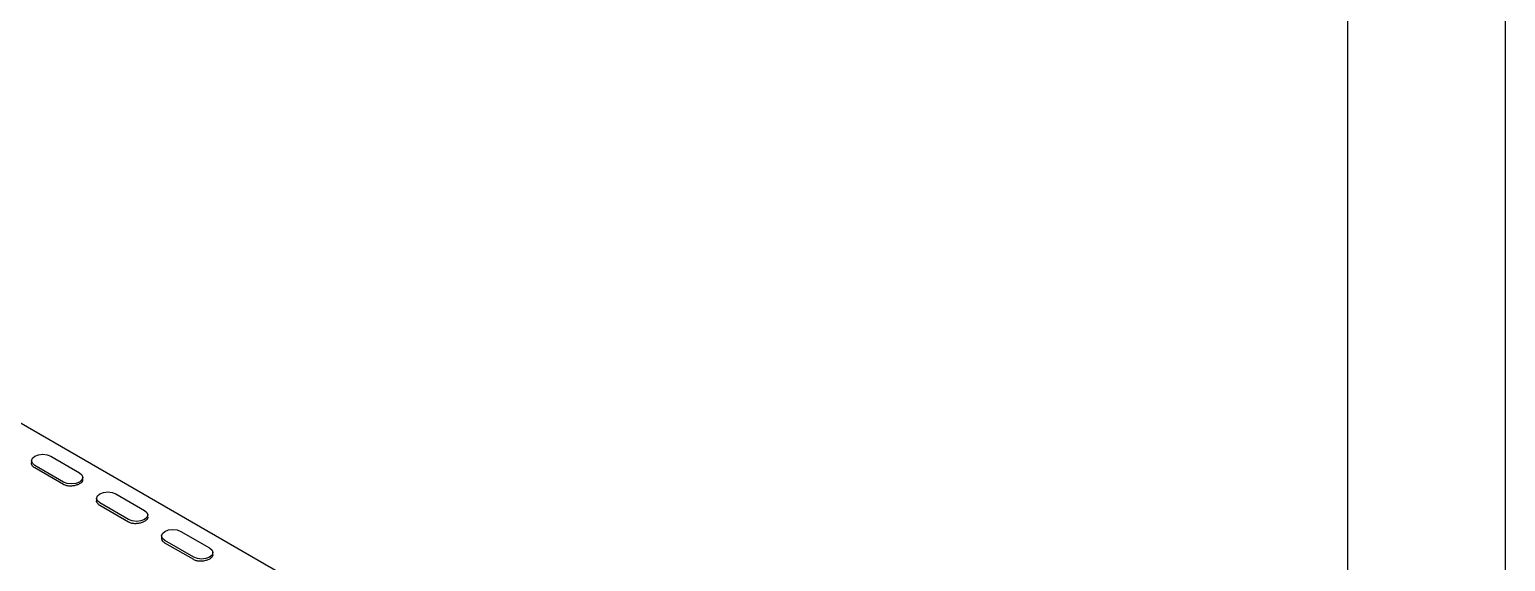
# Model space of a CAD drawing. Extents: x -1084 to 1049, y -151 to 450.
# Drawn here: x -593.3 to -457, y 193.1 to 242.3 of the extents above; entities that cross this region are included whole.
import ezdxf

# ---------------------------------------------------------------- set-up
doc = ezdxf.new("R2010")
doc.units = 0
doc.header["$LTSCALE"] = 23.1
doc.header["$MEASUREMENT"] = 0
doc.layers.get('0').update_dxf_attribs({"linetype": 'CONTINUOUS'})

msp = doc.modelspace()

# ---------------------------------------------------------------- linework, layer by layer
at = {"color": 7, "linetype": 'Continuous', "lineweight": 25}
for p, q in [((-471.58662, 307.57256), (-471.58662, 102.77738)), ((-457.00475, 102.77738), (-457.00475, 307.57256)), ((-516.22232, 160.94252), (-655.38003, 241.27656)), ((-593.10137, 202.43161), (-593.10147, 202.23089)), ((-590.14504, 200.24457), (-592.79642, 201.77519)), ((-590.14492, 200.4758), (-592.7963, 202.00641)), ((-591.32331, 202.85573), (-588.67193, 201.32512)), ((-588.36696, 200.6992), (-588.36686, 200.89992)), ((-585.3135, 199.38634), (-582.66212, 197.85573)), ((-587.09156, 198.96223), (-587.09167, 198.76151)), ((-584.13523, 196.77519), (-586.78662, 198.3058)), ((-584.13511, 197.00641), (-586.7865, 198.53703)), ((-582.35716, 197.22981), (-582.35705, 197.43053)), ((-581.08176, 195.49284), (-581.08186, 195.29212)), ((-578.1253, 193.53703), (-580.77669, 195.06764)), ((-579.3037, 195.91696), (-576.65231, 194.38634)), ((-578.12542, 193.3058), (-580.77681, 194.83641)), ((-576.34735, 193.76042), (-576.34725, 193.96114))]:
    msp.add_line(p, q, dxfattribs=at)
at = {"color": 7, "linetype": 'Continuous', "lineweight": 25, "flags": 128}
for points in [[(-592.7963, 202.00641), (-593.02208, 202.20144), (-593.10137, 202.43143), (-593.02208, 202.66137), (-592.7963, 202.85624), (-592.4584, 202.98639), (-592.05981, 203.03199), (-591.66122, 202.98611), (-591.32331, 202.85573)], [(-588.67193, 201.32512), (-588.44614, 201.13009), (-588.36686, 200.9001), (-588.44614, 200.67016), (-588.67193, 200.47529), (-589.00983, 200.34514), (-589.40842, 200.29954), (-589.80701, 200.34542), (-590.14492, 200.4758)], [(-586.7865, 198.53703), (-587.01228, 198.73206), (-587.09156, 198.96205), (-587.01228, 199.19198), (-586.7865, 199.38685), (-586.44859, 199.517), (-586.05, 199.5626), (-585.65141, 199.51672), (-585.3135, 199.38634)], [(-582.66212, 197.85573), (-582.43634, 197.6607), (-582.35705, 197.43071), (-582.43634, 197.20078), (-582.66212, 197.0059), (-583.00003, 196.87576), (-583.39861, 196.83015), (-583.7972, 196.87603), (-584.13511, 197.00641)], [(-580.77669, 195.06764), (-581.00247, 195.26267), (-581.08176, 195.49266), (-581.00247, 195.72259), (-580.77669, 195.91747), (-580.43878, 196.04761), (-580.04019, 196.09322), (-579.6416, 196.04734), (-579.3037, 195.91696)], [(-576.65231, 194.38634), (-576.42653, 194.19131), (-576.34725, 193.96132), (-576.42653, 193.73139), (-576.65231, 193.53651), (-576.99022, 193.40637), (-577.38881, 193.36077), (-577.7874, 193.40665), (-578.1253, 193.53703)]]:
    msp.add_lwpolyline(points, dxfattribs=at)
at = {"color": 7, "linetype": 'Continuous', "lineweight": 25}
for points, knots in [([(-592.79642, 201.77519), (-592.86921, 201.82869), (-593.01476, 201.93568), (-593.10567, 202.10666), (-593.09178, 202.20521), (-593.08822, 202.23048)], [0, 0, 0, 0, 0.426508133, 0.852910309, 1, 1, 1, 1]), ([(-588.38022, 200.69961), (-588.37992, 200.65973), (-588.37915, 200.55892), (-588.51147, 200.40428), (-588.74455, 200.25362), (-589.05498, 200.1432), (-589.40361, 200.08778), (-589.75376, 200.10091), (-590.00086, 200.16785), (-590.11578, 200.229), (-590.14504, 200.24457)], [0, 0, 0, 0, 0.094014203, 0.237666017, 0.380331161, 0.521966668, 0.664102915, 0.807503232, 0.950983959, 1, 1, 1, 1]), ([(-586.78662, 198.3058), (-586.8594, 198.3593), (-587.00495, 198.46629), (-587.09586, 198.63728), (-587.08197, 198.73582), (-587.07841, 198.7611)], [0, 0, 0, 0, 0.426508133, 0.852910309, 1, 1, 1, 1]), ([(-582.37041, 197.23022), (-582.37011, 197.19034), (-582.36935, 197.08954), (-582.50166, 196.9349), (-582.73475, 196.78423), (-583.04517, 196.67382), (-583.39381, 196.61839), (-583.74396, 196.63152), (-583.99105, 196.69847), (-584.10597, 196.75962), (-584.13523, 196.77519)], [0, 0, 0, 0, 0.094014203, 0.237666017, 0.380331161, 0.521966668, 0.664102915, 0.807503232, 0.950983959, 1, 1, 1, 1]), ([(-580.77681, 194.83641), (-580.84959, 194.88991), (-580.99514, 194.9969), (-581.08605, 195.16789), (-581.07216, 195.26643), (-581.0686, 195.29171)], [0, 0, 0, 0, 0.426508133, 0.852910309, 1, 1, 1, 1]), ([(-576.36061, 193.76083), (-576.36031, 193.72096), (-576.35954, 193.62015), (-576.49186, 193.46551), (-576.72494, 193.31484), (-577.03536, 193.20443), (-577.384, 193.149), (-577.73415, 193.16214), (-577.98125, 193.22908), (-578.09616, 193.29023), (-578.12542, 193.3058)], [0, 0, 0, 0, 0.094014203, 0.237666017, 0.380331161, 0.521966668, 0.664102915, 0.807503232, 0.950983959, 1, 1, 1, 1])]:
    msp.add_open_spline(points, degree=3, knots=knots, dxfattribs=at)

doc.saveas('drawing.dxf')
